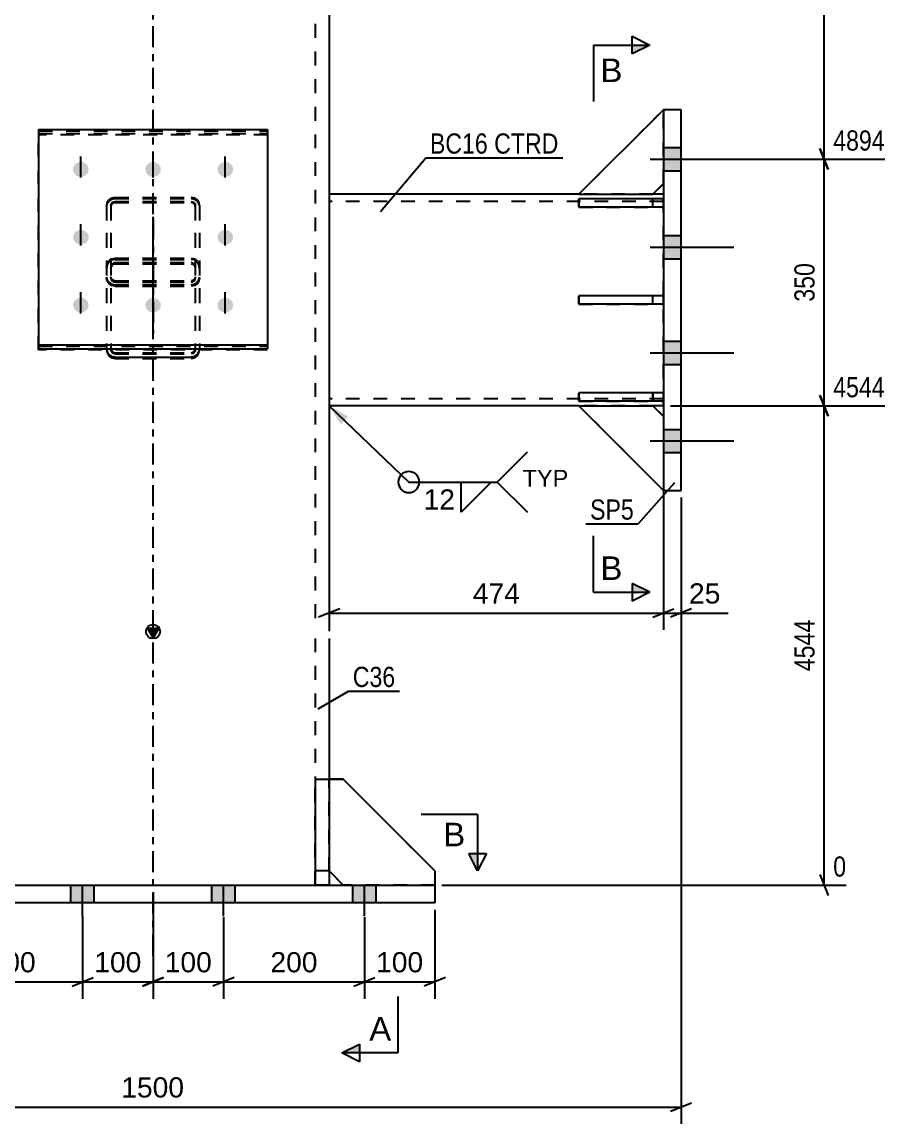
# Model space of a CAD drawing. Header units: millimetres. Extents: x -131 to 463, y -181 to 239.
# Drawn here: x -18.6 to 104.5, y -33.9 to 122.4 of the extents above; entities that cross this region are included whole.
import ezdxf

# ---------------------------------------------------------------- set-up
doc = ezdxf.new("R2010")
doc.units = ezdxf.units.MM
doc.linetypes.add('DXK_LINE_DOT2', pattern=[3.9198, 1.9599, -1.9599])
doc.linetypes.add('DXK_LINE_DOT3', pattern=[5.9187, 2.979, -0.9799, 0.9799, -0.9799])
doc.styles.add('Arial', font='arial.ttf', dxfattribs={"height": 0.2})
doc.styles.add('Arial Narrow', font='ARIALN.TTF', dxfattribs={"height": 0.2})

# ---------------------------------------------------------------- blocks, each defined once
blk = doc.blocks.new('Part-284869923-2782 - 2651')
at = {"color": 2, "linetype": 'Continuous'}
for p, q in [((72.44, 83.6), (60.44, 83.6)), ((60.44, 82.4), (60.44, 83.6)), ((72.44, 83.6), (72.44, 82.4)), ((72.44, 82.4), (60.44, 82.4))]:
    blk.add_line(p, q, dxfattribs=at)
at = {"color": 7, "linetype": 'DXK_LINE_DOT2'}
blk.add_line((70.94, 82.4), (70.94, 83.6), dxfattribs=at)
blk = doc.blocks.new('Part-284869923-2750 - 2651')
at = {"color": 7, "linetype": 'DXK_LINE_DOT2'}
for p, q in [((23, 0), (23, 15)), ((23, 15), (25, 15)), ((25, 15), (25, 0)), ((25, 2), (23, 2)), ((25, 0), (23, 0))]:
    blk.add_line(p, q, dxfattribs=at)
blk = doc.blocks.new('Part-284869923-2784 - 2651')
at = {"color": 2, "linetype": 'Continuous'}
for p, q in [((72.44, 97.35), (60.44, 97.35)), ((60.44, 96.15), (60.44, 97.35)), ((72.44, 97.35), (72.44, 96.15)), ((72.44, 96.15), (60.44, 96.15))]:
    blk.add_line(p, q, dxfattribs=at)
at = {"color": 7, "linetype": 'DXK_LINE_DOT2'}
blk.add_line((70.94, 96.15), (70.94, 97.35), dxfattribs=at)
blk = doc.blocks.new('Part-284869923-2785 - 2651')
at = {"color": 7, "linetype": 'DXK_LINE_DOT2'}
for p, q in [((72.44, 83.6), (60.44, 83.6)), ((60.44, 83.6), (60.44, 82.4)), ((70.94, 82.4), (70.94, 83.6)), ((72.44, 82.4), (72.44, 83.6)), ((60.44, 82.4), (72.44, 82.4))]:
    blk.add_line(p, q, dxfattribs=at)
blk = doc.blocks.new('Part-284869923-2787 - 2651')
at = {"color": 7, "linetype": 'DXK_LINE_DOT2'}
for p, q in [((72.44, 97.35), (60.44, 97.35)), ((60.44, 97.35), (60.44, 96.15)), ((70.94, 96.15), (70.94, 97.35)), ((72.44, 96.15), (72.44, 97.35)), ((60.44, 96.15), (72.44, 96.15))]:
    blk.add_line(p, q, dxfattribs=at)
blk = doc.blocks.new('Part-284869923-2788 - 2651')
at = {"color": 7, "linetype": 'DXK_LINE_DOT2'}
for p, q in [((60.44, 68), (70.94, 68)), ((72.44, 56), (60.44, 68)), ((70.94, 68), (72.44, 66.5)), ((72.44, 66.5), (72.44, 56))]:
    blk.add_line(p, q, dxfattribs=at)
blk = doc.blocks.new('Bolt-284869923-2666 - 2651')
at = {"linetype": 'Continuous'}
for points in [[(-10.25, 100.48), (-10.48, 100.5), (-10.69, 100.57), (-10.89, 100.68), (-11.06, 100.83), (-11.2, 101.01), (-11.29, 101.21), (-11.34, 101.42), (-11.34, 101.64), (-11.29, 101.86), (-11.2, 102.06), (-11.06, 102.24), (-10.89, 102.39), (-10.69, 102.5), (-10.48, 102.56), (-10.25, 102.59), (-10.02, 102.56), (-9.8, 102.5), (-9.6, 102.39), (-9.43, 102.24), (-9.29, 102.06), (-9.2, 101.86), (-9.15, 101.64), (-9.15, 101.42), (-9.2, 101.21), (-9.29, 101.01), (-9.43, 100.83), (-9.6, 100.68), (-9.8, 100.57), (-10.02, 100.5)], [(0, 100.48), (-0.23, 100.5), (-0.44, 100.57), (-0.64, 100.68), (-0.81, 100.83), (-0.95, 101.01), (-1.04, 101.21), (-1.09, 101.42), (-1.09, 101.64), (-1.04, 101.86), (-0.95, 102.06), (-0.81, 102.24), (-0.64, 102.39), (-0.44, 102.5), (-0.23, 102.56), (0, 102.59), (0.23, 102.56), (0.45, 102.5), (0.65, 102.39), (0.82, 102.24), (0.96, 102.06), (1.05, 101.86), (1.1, 101.64), (1.1, 101.42), (1.05, 101.21), (0.96, 101.01), (0.82, 100.83), (0.65, 100.68), (0.45, 100.57), (0.23, 100.5)], [(10.25, 100.48), (10.02, 100.5), (9.81, 100.57), (9.61, 100.68), (9.44, 100.83), (9.3, 101.01), (9.21, 101.21), (9.16, 101.42), (9.16, 101.64), (9.21, 101.86), (9.3, 102.06), (9.44, 102.24), (9.61, 102.39), (9.81, 102.5), (10.02, 102.56), (10.25, 102.59), (10.48, 102.56), (10.7, 102.5), (10.9, 102.39), (11.07, 102.24), (11.21, 102.06), (11.3, 101.86), (11.35, 101.64), (11.35, 101.42), (11.3, 101.21), (11.21, 101.01), (11.07, 100.83), (10.9, 100.68), (10.7, 100.57), (10.48, 100.5)], [(-10.25, 90.87), (-10.48, 90.89), (-10.69, 90.96), (-10.89, 91.07), (-11.06, 91.21), (-11.2, 91.39), (-11.29, 91.58), (-11.34, 91.79), (-11.34, 92.01), (-11.29, 92.22), (-11.2, 92.42), (-11.06, 92.59), (-10.89, 92.74), (-10.69, 92.85), (-10.48, 92.91), (-10.25, 92.94), (-10.02, 92.91), (-9.8, 92.85), (-9.6, 92.74), (-9.43, 92.59), (-9.29, 92.42), (-9.2, 92.22), (-9.15, 92.01), (-9.15, 91.79), (-9.2, 91.58), (-9.29, 91.39), (-9.43, 91.21), (-9.6, 91.07), (-9.8, 90.96), (-10.02, 90.89)], [(10.25, 90.87), (10.02, 90.89), (9.81, 90.96), (9.61, 91.07), (9.44, 91.21), (9.3, 91.39), (9.21, 91.58), (9.16, 91.79), (9.16, 92.01), (9.21, 92.22), (9.3, 92.42), (9.44, 92.59), (9.61, 92.74), (9.81, 92.85), (10.02, 92.91), (10.25, 92.94), (10.48, 92.91), (10.7, 92.85), (10.9, 92.74), (11.07, 92.59), (11.21, 92.42), (11.3, 92.22), (11.35, 92.01), (11.35, 91.79), (11.3, 91.58), (11.21, 91.39), (11.07, 91.21), (10.9, 91.07), (10.7, 90.96), (10.48, 90.89)], [(-10.25, 81.24), (-10.48, 81.26), (-10.69, 81.33), (-10.89, 81.43), (-11.06, 81.58), (-11.2, 81.75), (-11.29, 81.95), (-11.34, 82.16), (-11.34, 82.38), (-11.29, 82.59), (-11.2, 82.79), (-11.06, 82.96), (-10.89, 83.11), (-10.69, 83.21), (-10.48, 83.28), (-10.25, 83.3), (-10.02, 83.28), (-9.8, 83.21), (-9.6, 83.11), (-9.43, 82.96), (-9.29, 82.79), (-9.2, 82.59), (-9.15, 82.38), (-9.15, 82.16), (-9.2, 81.95), (-9.29, 81.75), (-9.43, 81.58), (-9.6, 81.43), (-9.8, 81.33), (-10.02, 81.26)], [(0, 81.24), (-0.23, 81.26), (-0.44, 81.33), (-0.64, 81.43), (-0.81, 81.58), (-0.95, 81.75), (-1.04, 81.95), (-1.09, 82.16), (-1.09, 82.38), (-1.04, 82.59), (-0.95, 82.79), (-0.81, 82.96), (-0.64, 83.11), (-0.44, 83.21), (-0.23, 83.28), (0, 83.3), (0.23, 83.28), (0.45, 83.21), (0.65, 83.11), (0.82, 82.96), (0.96, 82.79), (1.05, 82.59), (1.1, 82.38), (1.1, 82.16), (1.05, 81.95), (0.96, 81.75), (0.82, 81.58), (0.65, 81.43), (0.45, 81.33), (0.23, 81.26)], [(10.25, 81.24), (10.02, 81.26), (9.81, 81.33), (9.61, 81.43), (9.44, 81.58), (9.3, 81.75), (9.21, 81.95), (9.16, 82.16), (9.16, 82.38), (9.21, 82.59), (9.3, 82.79), (9.44, 82.96), (9.61, 83.11), (9.81, 83.21), (10.02, 83.28), (10.25, 83.3), (10.48, 83.28), (10.7, 83.21), (10.9, 83.11), (11.07, 82.96), (11.21, 82.79), (11.3, 82.59), (11.35, 82.38), (11.35, 82.16), (11.3, 81.95), (11.21, 81.75), (11.07, 81.58), (10.9, 81.43), (10.7, 81.33), (10.48, 81.26)]]:
    blk.add_hatch(color=1, dxfattribs=at).paths.add_polyline_path(points)
at = {"color": 1, "linetype": 'Continuous'}
for p, q in [((-10.25, 100.54), (-10.25, 103.38)), ((0, 100.54), (0, 103.38)), ((10.25, 100.54), (10.25, 103.38)), ((-10.25, 90.91), (-10.25, 93.75)), ((10.25, 90.91), (10.25, 93.75)), ((-10.25, 81.28), (-10.25, 84.12)), ((0, 81.28), (0, 84.12)), ((10.25, 81.28), (10.25, 84.12))]:
    blk.add_line(p, q, dxfattribs=at)
blk = doc.blocks.new('Part-284869923-2667 - 2651')
at = {"color": 2, "linetype": 'Continuous'}
for p, q in [((-16.25, 107.17), (16.25, 107.17)), ((-16.25, 107.17), (-16.25, 76.09)), ((16.25, 107.17), (16.25, 76.09)), ((-16.25, 76.63), (16.25, 76.63)), ((-16.25, 76.09), (16.25, 76.09))]:
    blk.add_line(p, q, dxfattribs=at)
at = {"color": 7, "linetype": 'DXK_LINE_DOT2'}
blk.add_line((-16.25, 106.63), (16.25, 106.63), dxfattribs=at)
blk = doc.blocks.new('Part-284869923-2669 - 2651')
at = {"color": 7, "linetype": 'DXK_LINE_DOT2'}
for p, q in [((72.44, 69.85), (60.44, 69.85)), ((60.44, 69.85), (60.44, 68.65)), ((70.94, 69.85), (70.94, 68.65)), ((72.44, 68.65), (72.44, 69.85)), ((60.44, 68.65), (72.44, 68.65))]:
    blk.add_line(p, q, dxfattribs=at)
blk = doc.blocks.new('Part-284869923-2798 - 2651')
at = {"color": 7, "linetype": 'DXK_LINE_DOT2'}
for p, q in [((-6.51, 96.69), (-6.25, 97.05)), ((-6.25, 97.05), (-5.86, 97.3)), ((-5.86, 97.3), (-5.4, 97.38)), ((-5.4, 97.38), (5.4, 97.38)), ((5.4, 97.38), (5.86, 97.3)), ((5.86, 97.3), (6.25, 97.05)), ((6.25, 97.05), (6.51, 96.69)), ((-6.6, 96.26), (-6.51, 96.69)), ((-6.6, 96.26), (-6.6, 76)), ((-5.95, 96.47), (-6, 96.26)), ((-6, 96.26), (-6, 76)), ((-5.82, 96.65), (-5.95, 96.47)), ((-5.63, 96.78), (-5.82, 96.65)), ((-5.4, 96.82), (-5.63, 96.78)), ((-5.4, 96.82), (5.4, 96.82)), ((5.63, 96.78), (5.4, 96.82)), ((5.83, 96.65), (5.63, 96.78)), ((5.96, 96.47), (5.83, 96.65)), ((6, 96.26), (5.96, 96.47)), ((6, 96.26), (6, 76)), ((6.51, 96.69), (6.6, 96.26)), ((6.6, 96.26), (6.6, 76)), ((-6.51, 87.98), (-6.6, 87.49)), ((-6, 87.49), (-5.95, 87.73)), ((-5.95, 87.73), (-5.82, 87.94)), ((-5.63, 88.72), (-5.86, 88.67)), ((-5.82, 87.94), (-5.63, 88.08)), ((-5.4, 88.77), (-5.63, 88.72)), ((-5.63, 88.08), (-5.4, 88.13)), ((-5.4, 88.77), (5.4, 88.77)), ((-5.4, 88.13), (5.4, 88.13)), ((5.83, 88.68), (5.4, 88.77)), ((5.4, 88.13), (5.63, 88.08)), ((5.63, 88.08), (5.83, 87.94)), ((5.86, 88.67), (5.83, 88.68)), ((5.83, 87.94), (5.96, 87.73)), ((5.96, 87.73), (6, 87.49)), ((6.6, 87.49), (6.51, 87.98)), ((-6.51, 85.68), (-6.6, 86.11)), ((-6, 86.11), (-5.95, 85.89)), ((5.96, 85.89), (6, 86.11)), ((6.6, 86.11), (6.51, 85.68)), ((-6.25, 85.31), (-6.51, 85.68)), ((-5.86, 85.07), (-6.25, 85.31)), ((-5.95, 85.89), (-5.82, 85.71)), ((-5.4, 84.98), (-5.86, 85.07)), ((-5.82, 85.71), (-5.63, 85.59)), ((-5.63, 85.59), (-5.4, 85.54)), ((-5.4, 85.54), (5.4, 85.54)), ((-5.4, 84.98), (5.4, 84.98)), ((5.4, 85.54), (5.63, 85.59)), ((5.86, 85.07), (5.4, 84.98)), ((5.63, 85.59), (5.83, 85.71)), ((5.83, 85.71), (5.96, 85.89)), ((6.25, 85.31), (5.86, 85.07)), ((6.51, 85.68), (6.25, 85.31)), ((-6.6, 76), (-6.51, 75.51)), ((-5.95, 75.75), (-6, 76)), ((-5.82, 75.54), (-5.95, 75.75)), ((-5.63, 75.41), (-5.82, 75.54)), ((-5.4, 75.36), (-5.63, 75.41)), ((-5.4, 75.36), (5.4, 75.36)), ((5.63, 75.41), (5.4, 75.36)), ((5.83, 75.54), (5.63, 75.41)), ((5.96, 75.75), (5.83, 75.54)), ((6, 76), (5.96, 75.75)), ((6.51, 75.51), (6.6, 76)), ((-5.86, 74.82), (-5.4, 74.72)), ((-5.4, 74.72), (5.4, 74.72)), ((5.4, 74.72), (5.86, 74.82))]:
    blk.add_line(p, q, dxfattribs=at)
at = {"color": 7, "linetype": 'DXK_LINE_DOT3'}
blk.add_line((0, 94.6), (0, 78.32), dxfattribs=at)
at = {"color": 7, "linetype": 'DXK_LINE_DOT2'}
for centre, start, end in [((-5.35, 87.54), 114.32, 159.2417), ((5.35, 87.54), 20.7583, 65.68), ((-5.35, 75.95), 200.7583, 245.68), ((5.35, 75.95), 294.32, 339.2417)]:
    blk.add_arc(centre, 1.24, start, end, dxfattribs=at)
blk = doc.blocks.new('Part-284869923-2670 - 2651')
at = {"color": 2, "linetype": 'Continuous'}
for p, q in [((72.44, 69.85), (60.44, 69.85)), ((60.44, 68.65), (60.44, 69.85)), ((72.44, 69.85), (72.44, 68.65)), ((72.44, 68.65), (60.44, 68.65))]:
    blk.add_line(p, q, dxfattribs=at)
at = {"color": 7, "linetype": 'DXK_LINE_DOT2'}
blk.add_line((70.94, 68.65), (70.94, 69.85), dxfattribs=at)
blk = doc.blocks.new('Part-284869923-2671 - 2651')
at = {"color": 7, "linetype": 'DXK_LINE_DOT2'}
for p, q in [((-6.25, 97.23), (-6.51, 96.86)), ((-5.86, 97.47), (-6.25, 97.23)), ((-5.4, 97.56), (-5.86, 97.47)), ((-5.82, 96.83), (-5.63, 96.95)), ((-5.63, 96.95), (-5.4, 96.99)), ((-5.4, 97.56), (5.4, 97.56)), ((-5.4, 96.99), (5.4, 96.99)), ((5.86, 97.47), (5.4, 97.56)), ((5.4, 96.99), (5.63, 96.95)), ((5.63, 96.95), (5.83, 96.83)), ((6.25, 97.23), (5.86, 97.47)), ((6.51, 96.86), (6.25, 97.23)), ((-6.51, 96.86), (-6.6, 96.43)), ((-6.6, 96.43), (-6.6, 76.17)), ((-6, 96.43), (-5.95, 96.65)), ((-6, 96.43), (-6, 76.17)), ((-5.95, 96.65), (-5.82, 96.83)), ((5.83, 96.83), (5.96, 96.65)), ((5.96, 96.65), (6, 96.43)), ((6, 96.43), (6, 76.17)), ((6.6, 96.43), (6.51, 96.86)), ((6.6, 96.43), (6.6, 76.17)), ((-6.6, 87.66), (-6.51, 88.15)), ((-5.95, 87.91), (-6, 87.66)), ((-5.82, 88.11), (-5.95, 87.91)), ((-5.86, 88.84), (-5.4, 88.94)), ((-5.63, 88.25), (-5.82, 88.11)), ((-5.4, 88.3), (-5.63, 88.25)), ((-5.4, 88.94), (5.4, 88.94)), ((-5.4, 88.3), (5.4, 88.3)), ((5.4, 88.94), (5.86, 88.84)), ((5.63, 88.25), (5.4, 88.3)), ((5.83, 88.11), (5.63, 88.25)), ((5.96, 87.91), (5.83, 88.11)), ((6, 87.66), (5.96, 87.91)), ((6.51, 88.15), (6.6, 87.66)), ((-6.6, 86.28), (-6.51, 85.85)), ((-5.95, 86.07), (-6, 86.28)), ((-5.82, 85.88), (-5.95, 86.07)), ((5.96, 86.07), (5.83, 85.88)), ((6, 86.28), (5.96, 86.07)), ((6.51, 85.85), (6.6, 86.28)), ((-6.51, 85.85), (-6.25, 85.48)), ((-6.25, 85.48), (-5.86, 85.24)), ((-5.86, 85.24), (-5.4, 85.15)), ((-5.63, 85.76), (-5.82, 85.88)), ((-5.4, 85.72), (-5.63, 85.76)), ((-5.4, 85.72), (5.4, 85.72)), ((-5.4, 85.15), (5.4, 85.15)), ((5.63, 85.76), (5.4, 85.72)), ((5.4, 85.15), (5.86, 85.24)), ((5.83, 85.88), (5.63, 85.76)), ((5.86, 85.24), (6.25, 85.48)), ((6.25, 85.48), (6.51, 85.85)), ((-6.58, 76.09), (-6.6, 76.17)), ((-6, 76.17), (-5.95, 75.93)), ((-5.95, 75.93), (-5.82, 75.72)), ((-5.82, 75.72), (-5.63, 75.58)), ((-5.63, 75.58), (-5.4, 75.53)), ((-5.4, 75.53), (5.4, 75.53)), ((5.4, 75.53), (5.63, 75.58)), ((5.63, 75.58), (5.83, 75.72)), ((5.83, 75.72), (5.96, 75.93)), ((5.96, 75.93), (6, 76.17)), ((6.6, 76.17), (6.59, 76.09))]:
    blk.add_line(p, q, dxfattribs=at)
at = {"color": 7, "linetype": 'DXK_LINE_DOT3'}
blk.add_line((0, 78.5), (0, 94.78), dxfattribs=at)
at = {"color": 2, "linetype": 'Continuous'}
for p, q in [((-6.51, 75.68), (-6.58, 76.09)), ((6.59, 76.09), (6.51, 75.68)), ((-5.4, 74.89), (-5.86, 74.99)), ((-5.4, 74.89), (5.4, 74.89)), ((5.86, 74.99), (5.4, 74.89))]:
    blk.add_line(p, q, dxfattribs=at)
at = {"color": 7, "linetype": 'DXK_LINE_DOT2'}
for centre, start, end in [((-5.35, 87.71), 114.32, 159.2417), ((5.35, 87.71), 20.7583, 65.68)]:
    blk.add_arc(centre, 1.24, start, end, dxfattribs=at)
at = {"color": 2, "linetype": 'Continuous'}
for centre, start, end in [((-5.35, 76.12), 200.7583, 245.68), ((5.35, 76.12), 294.32, 339.2417)]:
    blk.add_arc(centre, 1.24, start, end, dxfattribs=at)
blk = doc.blocks.new('Part-284869923-2800 - 2651')
at = {"color": 7, "linetype": 'DXK_LINE_DOT2'}
for p, q in [((-16.25, 75.91), (-16.25, 107)), ((-16.25, 107), (16.25, 107)), ((16.25, 106.45), (-16.25, 106.45)), ((16.25, 107), (16.25, 75.91)), ((-16.25, 76.46), (16.25, 76.46)), ((16.25, 75.91), (-16.25, 75.91))]:
    blk.add_line(p, q, dxfattribs=at)
blk = doc.blocks.new('Part-284869923-2805 - 2651')
at = {"color": 2, "linetype": 'Continuous'}
for p, q in [((23, 15), (23, 0)), ((23, 15), (25, 15)), ((25, 15), (25, 0)), ((25, 2), (23, 2)), ((23, 0), (25, 0))]:
    blk.add_line(p, q, dxfattribs=at)
blk = doc.blocks.new('Part-284869923-2751 - 2651')
at = {"color": 7, "linetype": 'DXK_LINE_DOT2'}
for p, q in [((25, 2), (25, 15)), ((25, 15), (27, 15)), ((27, 15), (40, 2)), ((27, 0), (25, 2)), ((40, 2), (40, 0)), ((40, 0), (27, 0))]:
    blk.add_line(p, q, dxfattribs=at)
blk = doc.blocks.new('Part-284869923-2761 - 2651')
at = {"color": 2, "linetype": 'Continuous'}
for p, q in [((60.44, 98), (25, 98)), ((72.44, 98), (70.94, 98)), ((60.44, 68), (25, 68)), ((72.44, 68), (70.94, 68))]:
    blk.add_line(p, q, dxfattribs=at)
at = {"color": 7, "linetype": 'DXK_LINE_DOT2'}
for p, q in [((25, 98), (25, 68)), ((72.44, 97), (25, 97)), ((70.94, 98), (60.44, 98)), ((72.44, 68), (72.44, 98)), ((72.44, 69), (25, 69)), ((70.94, 68), (60.44, 68))]:
    blk.add_line(p, q, dxfattribs=at)
blk = doc.blocks.new('Part-284869923-2766 - 2651')
at = {"color": 2, "linetype": 'Continuous'}
for p, q in [((72.44, 110), (72.44, 56)), ((74.94, 110), (72.44, 110)), ((74.94, 56), (74.94, 110)), ((72.44, 56), (74.94, 56))]:
    blk.add_line(p, q, dxfattribs=at)
blk = doc.blocks.new('Part-284869923-2789 - 2651')
at = {"color": 2, "linetype": 'Continuous'}
for p, q in [((60.44, 68), (70.94, 68)), ((60.44, 68), (72.44, 56)), ((70.94, 68), (72.44, 66.5))]:
    blk.add_line(p, q, dxfattribs=at)
at = {"color": 7, "linetype": 'DXK_LINE_DOT2'}
blk.add_line((72.44, 66.5), (72.44, 56), dxfattribs=at)
blk = doc.blocks.new('Part-284869923-2790 - 2651')
at = {"color": 7, "linetype": 'DXK_LINE_DOT2'}
for p, q in [((72.44, 110), (60.44, 98)), ((72.44, 99.5), (72.44, 110)), ((70.94, 98), (72.44, 99.5)), ((60.44, 98), (70.94, 98))]:
    blk.add_line(p, q, dxfattribs=at)
blk = doc.blocks.new('Part-284869923-2791 - 2651')
at = {"color": 2, "linetype": 'Continuous'}
for p, q in [((72.44, 110), (60.44, 98)), ((70.94, 98), (72.44, 99.5)), ((60.44, 98), (70.94, 98))]:
    blk.add_line(p, q, dxfattribs=at)
at = {"color": 7, "linetype": 'DXK_LINE_DOT2'}
blk.add_line((72.44, 99.5), (72.44, 110), dxfattribs=at)
blk = doc.blocks.new('Part-284869923-2806 - 2651')
at = {"color": 2, "linetype": 'Continuous'}
for p, q in [((27, 15), (25, 15)), ((40, 2), (27, 15)), ((27, 0), (25, 2)), ((40, 2), (40, 0))]:
    blk.add_line(p, q, dxfattribs=at)
at = {"color": 7, "linetype": 'DXK_LINE_DOT2'}
for p, q in [((25, 2), (25, 15)), ((40, 0), (27, 0))]:
    blk.add_line(p, q, dxfattribs=at)
blk = doc.blocks.new('Bolt-284869923-2820 - 2651')
at = {"linetype": 'Continuous'}
for points in [[(-28.35, 0), (-31.65, 0), (-31.65, -2.5), (-28.35, -2.5)], [(-28.35, 0), (-31.65, 0), (-31.65, -2.5), (-28.35, -2.5)], [(-28.35, 0), (-31.65, 0), (-31.65, -2.5), (-28.35, -2.5)], [(-28.35, 0), (-31.65, 0), (-31.65, -2.5), (-28.35, -2.5)], [(-8.35, 0), (-11.65, 0), (-11.65, -2.5), (-8.35, -2.5)], [(-8.35, 0), (-11.65, 0), (-11.65, -2.5), (-8.35, -2.5)], [(11.65, 0), (8.35, 0), (8.35, -2.5), (11.65, -2.5)], [(11.65, 0), (8.35, 0), (8.35, -2.5), (11.65, -2.5)], [(31.65, 0), (28.35, 0), (28.35, -2.5), (31.65, -2.5)], [(31.65, 0), (28.35, 0), (28.35, -2.5), (31.65, -2.5)], [(31.65, 0), (28.35, 0), (28.35, -2.5), (31.65, -2.5)], [(31.65, 0), (28.35, 0), (28.35, -2.5), (31.65, -2.5)]]:
    blk.add_hatch(color=1, dxfattribs=at).paths.add_polyline_path(points)
at = {"color": 1, "linetype": 'Continuous'}
for p, q in [((-31.65, -2.5), (-31.65, 0)), ((-31.65, -2.5), (-31.65, 0)), ((-31.65, -2.5), (-31.65, 0)), ((-31.65, -2.5), (-31.65, 0)), ((-30, -4.4), (-30, 0)), ((-30, -4.4), (-30, 0)), ((-30, -4.4), (-30, 0)), ((-30, -4.4), (-30, 0)), ((-28.35, -2.5), (-28.35, 0)), ((-28.35, -2.5), (-28.35, 0)), ((-28.35, -2.5), (-28.35, 0)), ((-28.35, -2.5), (-28.35, 0)), ((-11.65, -2.5), (-11.65, 0)), ((-11.65, -2.5), (-11.65, 0)), ((-10, -4.4), (-10, 0)), ((-10, -4.4), (-10, 0)), ((-8.35, -2.5), (-8.35, 0)), ((-8.35, -2.5), (-8.35, 0)), ((8.35, -2.5), (8.35, 0)), ((8.35, -2.5), (8.35, 0)), ((10, -4.4), (10, 0)), ((10, -4.4), (10, 0)), ((11.65, -2.5), (11.65, 0)), ((11.65, -2.5), (11.65, 0)), ((28.35, -2.5), (28.35, 0)), ((28.35, -2.5), (28.35, 0)), ((28.35, -2.5), (28.35, 0)), ((28.35, -2.5), (28.35, 0)), ((30, -4.4), (30, 0)), ((30, -4.4), (30, 0)), ((30, -4.4), (30, 0)), ((30, -4.4), (30, 0)), ((31.65, -2.5), (31.65, 0)), ((31.65, -2.5), (31.65, 0)), ((31.65, -2.5), (31.65, 0)), ((31.65, -2.5), (31.65, 0))]:
    blk.add_line(p, q, dxfattribs=at)
blk = doc.blocks.new('Bolt-284869923-2821 - 2651')
at = {"color": 1, "linetype": 'DXK_LINE_DOT2'}
for p, q in [((-10.25, 100.37), (-10.25, 103.21)), ((0, 100.37), (0, 103.21)), ((10.25, 100.37), (10.25, 103.21)), ((-10.25, 90.74), (-10.25, 93.58)), ((10.25, 90.74), (10.25, 93.58)), ((-10.25, 81.1), (-10.25, 83.94)), ((0, 81.1), (0, 83.94)), ((10.25, 81.1), (10.25, 83.94))]:
    blk.add_line(p, q, dxfattribs=at)
blk = doc.blocks.new('Part-284869923-2830 - 2651')
at = {"color": 2, "linetype": 'Continuous'}
for p, q in [((-40, -2.5), (-40, 0)), ((-40, 0), (40, 0)), ((40, 0), (40, -2.5)), ((40, -2.5), (-40, -2.5))]:
    blk.add_line(p, q, dxfattribs=at)
blk = doc.blocks.new('Part-284869923-2835 - 2651')
at = {"linetype": 'Continuous'}
blk.add_hatch(color=2, dxfattribs=at).paths.add_polyline_path([(0, 35.06), (-0.8, 36.46), (0.8, 36.46)])
at = {"color": 7, "linetype": 'DXK_LINE_DOT3'}
for p, q in [((0, 36), (0, 130)), ((0, -10), (0, 35))]:
    blk.add_line(p, q, dxfattribs=at)
at = {"color": 7, "linetype": 'DXK_LINE_DOT2'}
for p, q in [((23, 130), (23, 36)), ((23, 35), (23, 0)), ((25, 15), (25, 0)), ((-25, 0), (25, 0))]:
    blk.add_line(p, q, dxfattribs=at)
at = {"color": 2, "linetype": 'Continuous'}
for p, q in [((25, 130), (25, 36)), ((0, 35.06), (-0.8, 36.46)), ((-0.8, 36.46), (0.8, 36.46)), ((0.8, 36.46), (0, 35.06)), ((25, 35), (25, 15))]:
    blk.add_line(p, q, dxfattribs=at)
blk.add_circle((0, 35.96), 1, dxfattribs=at)
blk = doc.blocks.new('Bolt-284869923-2836 - 2651')
at = {"linetype": 'Continuous'}
for points in [[(72.44, 104.65), (72.44, 101.35), (74.94, 101.35), (74.94, 104.65)], [(72.44, 104.65), (72.44, 101.35), (74.94, 101.35), (74.94, 104.65)], [(72.44, 104.65), (72.44, 101.35), (74.94, 101.35), (74.94, 104.65)], [(72.44, 92.15), (72.44, 88.85), (74.94, 88.85), (74.94, 92.15)], [(72.44, 92.15), (72.44, 88.85), (74.94, 88.85), (74.94, 92.15)], [(72.44, 77.15), (72.44, 73.85), (74.94, 73.85), (74.94, 77.15)], [(72.44, 77.15), (72.44, 73.85), (74.94, 73.85), (74.94, 77.15)], [(72.44, 64.65), (72.44, 61.35), (74.94, 61.35), (74.94, 64.65)], [(72.44, 64.65), (72.44, 61.35), (74.94, 61.35), (74.94, 64.65)], [(72.44, 64.65), (72.44, 61.35), (74.94, 61.35), (74.94, 64.65)]]:
    blk.add_hatch(color=1, dxfattribs=at).paths.add_polyline_path(points)
at = {"color": 1, "linetype": 'Continuous'}
for p, q in [((72.44, 104.65), (74.94, 104.65)), ((72.44, 104.65), (74.94, 104.65)), ((72.44, 104.65), (74.94, 104.65)), ((70.54, 103), (82.44, 103)), ((70.54, 103), (82.44, 103)), ((70.54, 103), (82.44, 103)), ((72.44, 101.35), (74.94, 101.35)), ((72.44, 101.35), (74.94, 101.35)), ((72.44, 101.35), (74.94, 101.35)), ((72.44, 92.15), (74.94, 92.15)), ((72.44, 92.15), (74.94, 92.15)), ((70.54, 90.5), (82.44, 90.5)), ((70.54, 90.5), (82.44, 90.5)), ((72.44, 88.85), (74.94, 88.85)), ((72.44, 88.85), (74.94, 88.85)), ((72.44, 77.15), (74.94, 77.15)), ((72.44, 77.15), (74.94, 77.15)), ((70.54, 75.5), (82.44, 75.5)), ((70.54, 75.5), (82.44, 75.5)), ((72.44, 73.85), (74.94, 73.85)), ((72.44, 73.85), (74.94, 73.85)), ((72.44, 64.65), (74.94, 64.65)), ((72.44, 64.65), (74.94, 64.65)), ((72.44, 64.65), (74.94, 64.65)), ((70.54, 63), (82.44, 63)), ((70.54, 63), (82.44, 63)), ((70.54, 63), (82.44, 63)), ((72.44, 61.35), (74.94, 61.35)), ((72.44, 61.35), (74.94, 61.35)), ((72.44, 61.35), (74.94, 61.35))]:
    blk.add_line(p, q, dxfattribs=at)
blk = doc.blocks.new('StraightDimension-284869923-2880 - 2651')
at = {"color": 7, "linetype": 'Continuous'}
for p, q in [((95.84, 66.5), (94.64, 69.5)), ((73.44, 68), (103.85, 68)), ((95.24, 0), (95.24, 68)), ((94.64, 1.5), (95.84, -1.5)), ((41, 0), (98.37, 0))]:
    blk.add_line(p, q, dxfattribs=at)
at = {"color": 0, "linetype": 'Continuous'}
for points in [[(104.45, 68.6), (104.45, 72.8), (95.94, 72.8), (95.94, 68.6)], [(98.97, 0.6), (98.97, 4.8), (95.94, 4.8), (95.94, 0.6)]]:
    blk.add_wipeout(points, dxfattribs=at)
at = {"color": 0}
blk.add_wipeout([(94.49, 38.26), (90.29, 38.26), (90.29, 29.74), (94.49, 29.74)], dxfattribs=at)
at = {"color": 3, "linetype": 'Continuous', "style": 'Arial Narrow'}
for s, height, p in [('4544', 2.863, (96.54, 69.2)), ('0', 2.86, (96.54, 1.2))]:
    blk.add_text(s, height=height, dxfattribs=at).set_placement(p)
at = {"color": 3, "style": 'Arial Narrow'}
blk.add_text('4544', height=2.863, rotation=90.0002, dxfattribs=at).set_placement((93.89, 30.34))
blk = doc.blocks.new('StraightDimension-284869923-6095 - 2651')
at = {"color": 7, "linetype": 'Continuous'}
for p, q in [((72.44, 67), (72.44, 36.19)), ((74.94, 55), (74.94, 36.19)), ((70.94, 37.99), (73.94, 39.19)), ((76.44, 39.19), (73.44, 37.99)), ((72.44, 38.59), (74.94, 38.59))]:
    blk.add_line(p, q, dxfattribs=at)
at = {"color": 0}
blk.add_wipeout([(81.11, 39.34), (81.11, 43.54), (75.47, 43.54), (75.47, 39.34)], dxfattribs=at)
at = {"color": 7, "linetype": 'Continuous'}
blk.add_line((74.94, 38.59), (81.64, 38.59), dxfattribs=at)
blk.add_line((74.94, 38.59), (81.64, 38.59), dxfattribs=at)
at = {"color": 3, "style": 'Arial'}
blk.add_text('25', height=2.865, dxfattribs=at).set_placement((76.07, 39.94))
blk = doc.blocks.new('StraightDimension-284869923-2871 - 2651')
at = {"color": 7, "linetype": 'Continuous'}
for p, q in [((95.84, 101.5), (94.64, 104.5)), ((79.99, 103), (103.85, 103)), ((95.24, 68), (95.24, 103)), ((94.64, 69.5), (95.84, 66.5)), ((73.44, 68), (103.85, 68))]:
    blk.add_line(p, q, dxfattribs=at)
at = {"color": 0, "linetype": 'Continuous'}
blk.add_wipeout([(104.45, 103.6), (104.45, 107.8), (95.94, 107.8), (95.94, 103.6)], dxfattribs=at)
at = {"color": 0}
blk.add_wipeout([(94.49, 88.84), (90.29, 88.84), (90.29, 82.16), (94.49, 82.16)], dxfattribs=at)
at = {"color": 3, "linetype": 'Continuous', "style": 'Arial Narrow'}
blk.add_text('4894', height=2.863, dxfattribs=at).set_placement((96.54, 104.2))
at = {"color": 3, "style": 'Arial Narrow'}
blk.add_text('350', height=2.863, rotation=90.0002, dxfattribs=at).set_placement((93.89, 82.76))
blk = doc.blocks.new('StraightDimension-284869923-2897 - 2651')
at = {"color": 7, "linetype": 'Continuous'}
for p, q in [((95.84, 172.01), (94.64, 175.01)), ((79.99, 173.51), (103.85, 173.51)), ((95.24, 103), (95.24, 173.51)), ((94.64, 104.5), (95.84, 101.5)), ((79.99, 103), (103.85, 103))]:
    blk.add_line(p, q, dxfattribs=at)
at = {"color": 0, "linetype": 'Continuous'}
blk.add_wipeout([(104.45, 174.11), (104.45, 178.31), (95.94, 178.31), (95.94, 174.11)], dxfattribs=at)
at = {"color": 0}
blk.add_wipeout([(94.49, 142.51), (90.29, 142.51), (90.29, 134), (94.49, 134)], dxfattribs=at)
at = {"color": 3, "linetype": 'Continuous', "style": 'Arial Narrow'}
blk.add_text('7959', height=2.863, dxfattribs=at).set_placement((96.54, 174.71))
at = {"color": 3, "style": 'Arial Narrow'}
blk.add_text('3065', height=2.863, rotation=90.0002, dxfattribs=at).set_placement((93.89, 134.6))
blk = doc.blocks.new('StraightDimension-284869923-2948 - 2651')
at = {"color": 7, "linetype": 'Continuous'}
for p, q in [((30, -4.57), (30, -16.13)), ((40, -3.5), (40, -16.13)), ((28.5, -14.33), (31.5, -13.13)), ((30, -13.73), (40, -13.73)), ((41.5, -13.13), (38.5, -14.33))]:
    blk.add_line(p, q, dxfattribs=at)
at = {"color": 0}
blk.add_wipeout([(38.94, -12.98), (38.94, -8.78), (31.06, -8.78), (31.06, -12.98)], dxfattribs=at)
at = {"color": 3, "style": 'Arial'}
blk.add_text('100', height=2.865, dxfattribs=at).set_placement((31.66, -12.38))
blk = doc.blocks.new('StraightDimension-284869923-2958 - 2651')
at = {"color": 7, "linetype": 'Continuous'}
for p, q in [((10, -4.57), (10, -16.13)), ((30, -4.57), (30, -16.13)), ((11.5, -13.13), (8.5, -14.33)), ((10, -13.73), (30, -13.73)), ((28.5, -14.33), (31.5, -13.13))]:
    blk.add_line(p, q, dxfattribs=at)
at = {"color": 0}
blk.add_wipeout([(23.94, -12.98), (23.94, -8.78), (16.06, -8.78), (16.06, -12.98)], dxfattribs=at)
at = {"color": 3, "style": 'Arial'}
blk.add_text('200', height=2.865, dxfattribs=at).set_placement((16.66, -12.38))
blk = doc.blocks.new('StraightDimension-284869923-2965 - 2651')
at = {"color": 7, "linetype": 'Continuous'}
for p, q in [((0, -1), (0, -16.13)), ((10, -4.57), (10, -16.13)), ((-1.5, -14.33), (1.5, -13.13)), ((0, -13.73), (10, -13.73)), ((11.5, -13.13), (8.5, -14.33))]:
    blk.add_line(p, q, dxfattribs=at)
at = {"color": 0}
blk.add_wipeout([(8.94, -12.98), (8.94, -8.78), (1.06, -8.78), (1.06, -12.98)], dxfattribs=at)
at = {"color": 3, "style": 'Arial'}
blk.add_text('100', height=2.865, dxfattribs=at).set_placement((1.66, -12.38))
blk = doc.blocks.new('StraightDimension-284869923-2974 - 2651')
at = {"color": 7, "linetype": 'Continuous'}
for p, q in [((0, -1), (0, -16.13)), ((-10, -4.46), (-10, -16.13)), ((-11.5, -14.33), (-8.5, -13.13)), ((-10, -13.73), (0, -13.73)), ((1.5, -13.13), (-1.5, -14.33))]:
    blk.add_line(p, q, dxfattribs=at)
at = {"color": 0}
blk.add_wipeout([(-1.06, -12.98), (-1.06, -8.78), (-8.94, -8.78), (-8.94, -12.98)], dxfattribs=at)
at = {"color": 3, "style": 'Arial'}
blk.add_text('100', height=2.865, dxfattribs=at).set_placement((-8.34, -12.38))
blk = doc.blocks.new('StraightDimension-284869923-2983 - 2651')
at = {"color": 7, "linetype": 'Continuous'}
for p, q in [((-30, -2.25), (-30, -16.13)), ((-10, -4.46), (-10, -16.13)), ((-28.5, -13.13), (-31.5, -14.33)), ((-30, -13.73), (-10, -13.73)), ((-11.5, -14.33), (-8.5, -13.13))]:
    blk.add_line(p, q, dxfattribs=at)
at = {"color": 0}
blk.add_wipeout([(-16.06, -12.98), (-16.06, -8.78), (-23.94, -8.78), (-23.94, -12.98)], dxfattribs=at)
at = {"color": 3, "style": 'Arial'}
blk.add_text('200', height=2.865, dxfattribs=at).set_placement((-23.34, -12.38))
blk = doc.blocks.new('StraightDimension-284869923-3004 - 2651')
at = {"color": 7, "linetype": 'Continuous'}
for p, q in [((-75.06, 55), (-75.06, -33.89)), ((74.94, 55), (74.94, -33.89)), ((-73.56, -30.89), (-76.56, -32.09)), ((73.44, -32.09), (76.44, -30.89)), ((-75.06, -31.49), (74.94, -31.49))]:
    blk.add_line(p, q, dxfattribs=at)
at = {"color": 0}
blk.add_wipeout([(4.99, -30.74), (4.99, -26.54), (-5.11, -26.54), (-5.11, -30.74)], dxfattribs=at)
at = {"color": 3, "style": 'Arial'}
blk.add_text('1500', height=2.865, dxfattribs=at).set_placement((-4.51, -30.14))
blk = doc.blocks.new('StraightDimension-284869923-6096 - 2651')
at = {"color": 7, "linetype": 'Continuous'}
for p, q in [((25, 67), (25, 36.19)), ((72.44, 67), (72.44, 36.19)), ((26.5, 39.19), (23.5, 37.99)), ((70.94, 37.99), (73.94, 39.19)), ((25, 38.59), (72.44, 38.59))]:
    blk.add_line(p, q, dxfattribs=at)
at = {"color": 0}
blk.add_wipeout([(52.66, 39.34), (52.66, 43.54), (44.79, 43.54), (44.79, 39.34)], dxfattribs=at)
at = {"color": 3, "style": 'Arial'}
blk.add_text('474', height=2.865, dxfattribs=at).set_placement((45.39, 39.94))
blk = doc.blocks.new('Mark-284869923-2757 - 2651')
at = {"color": 0}
for points in [[(47.52, 103.77), (47.52, 106.77), (39.3, 106.77), (39.3, 103.77)], [(57.55, 103.77), (57.55, 106.77), (48.42, 106.77), (48.42, 103.77)]]:
    blk.add_wipeout(points, dxfattribs=at)
for points in [[(47.52, 103.77), (47.52, 106.77), (39.3, 106.77), (39.3, 103.77)], [(57.55, 103.77), (57.55, 106.77), (48.42, 106.77), (48.42, 103.77)]]:
    blk.add_wipeout(points, dxfattribs=at)
at = {"color": 30, "linetype": 'Continuous'}
for p, q in [((32.27, 95.56), (38.7, 103.17)), ((38.7, 103.17), (58.15, 103.17))]:
    blk.add_line(p, q, dxfattribs=at)
at = {"color": 3, "style": 'Arial Narrow'}
for s, p in [('BC16', (39.3, 103.77)), ('CTRD', (48.42, 103.77))]:
    blk.add_text(s, height=2.863, dxfattribs=at).set_placement(p)
blk = doc.blocks.new('Mark-284869923-2762 - 2651')
at = {"color": 0}
blk.add_wipeout([(68.24, 51.84), (68.24, 54.84), (62.03, 54.84), (62.03, 51.84)], dxfattribs=at)
blk.add_wipeout([(68.24, 51.84), (68.24, 54.84), (62.03, 54.84), (62.03, 51.84)], dxfattribs=at)
at = {"color": 30, "linetype": 'Continuous'}
for p in [(74.01, 57.05), (61.43, 51.24)]:
    blk.add_line(p, (68.84, 51.24), dxfattribs=at)
at = {"color": 3, "style": 'Arial Narrow'}
blk.add_text('SP5', height=2.863, dxfattribs=at).set_placement((62.03, 51.84))
blk = doc.blocks.new('Mark-284869923-2831 - 2651')
at = {"color": 0}
blk.add_wipeout([(34.37, 28.1), (34.37, 31.1), (28.35, 31.1), (28.35, 28.1)], dxfattribs=at)
blk.add_wipeout([(34.37, 28.1), (34.37, 31.1), (28.35, 31.1), (28.35, 28.1)], dxfattribs=at)
at = {"color": 30, "linetype": 'Continuous'}
for p, q in [((23.42, 25), (27.75, 27.5)), ((27.75, 27.5), (34.97, 27.5))]:
    blk.add_line(p, q, dxfattribs=at)
at = {"color": 3, "style": 'Arial Narrow'}
blk.add_text('C36', height=2.863, dxfattribs=at).set_placement((28.35, 28.1))
blk = doc.blocks.new('WeldMark-284869923-3210 - 2651')
at = {"linetype": 'Continuous'}
blk.add_hatch(color=30, dxfattribs=at).paths.add_polyline_path([(26.65, 65.38), (25, 68), (27.69, 66.47)])
at = {"color": 30, "linetype": 'Continuous'}
blk.add_line((25, 68), (36.3, 57.17), dxfattribs=at)
at = {"color": 3, "linetype": 'Continuous'}
for q in [(53.14, 61.46), (53.14, 52.89)]:
    blk.add_line((48.85, 57.17), q, dxfattribs=at)
blk.add_arc((36.3, 57.17), 1.5, 90, 270, dxfattribs=at)
at = {"color": 0}
blk.add_wipeout([(43.05, 53.07), (43.05, 56.47), (38.2, 56.47), (38.2, 53.07)], dxfattribs=at)
at = {"color": 30, "linetype": 'Continuous'}
blk.add_line((36.3, 57.17), (48.85, 57.17), dxfattribs=at)
at = {"color": 3, "linetype": 'Continuous'}
for p, q in [((43.71, 57.17), (47.99, 57.17)), ((47.99, 57.17), (43.71, 52.89)), ((43.71, 52.89), (43.71, 57.17))]:
    blk.add_line(p, q, dxfattribs=at)
blk.add_arc((36.3, 57.17), 1.5, 270, 90, dxfattribs=at)
at = {"color": 3, "style": 'Arial'}
blk.add_text('12', height=2.865, dxfattribs=at).set_placement((38.4, 53.27))
at = {"color": 0, "linetype": 'Continuous'}
blk.add_wipeout([(58.93, 56.52), (58.93, 59.02), (52.45, 59.02), (52.45, 56.52)], dxfattribs=at)
blk.add_wipeout([(58.93, 56.52), (58.93, 59.02), (52.45, 59.02), (52.45, 56.52)], dxfattribs=at)
at = {"color": 3, "linetype": 'Continuous', "style": 'Arial'}
blk.add_text('TYP', height=2.388, dxfattribs=at).set_placement((52.45, 56.52))
blk = doc.blocks.new('SectionMark-284869923-3190 - 2651')
at = {"linetype": 'Continuous'}
for points in [[(-62.36, 4.5), (-61.11, 4.5), (-62.36, 2)], [(44.81, 4.5), (46.06, 4.5), (46.06, 2)]]:
    blk.add_hatch(color=6, dxfattribs=at).paths.add_polyline_path(points)
at = {"color": 6, "linetype": 'Continuous'}
for p, q in [((-62.36, 10), (-54.36, 10)), ((-62.36, 10), (-62.36, 2)), ((46.06, 10), (38.06, 10)), ((46.06, 10), (46.06, 2)), ((-62.36, 2), (-63.61, 4.5)), ((-61.11, 4.5), (-63.61, 4.5)), ((-62.36, 2), (-61.11, 4.5)), ((44.81, 4.5), (47.31, 4.5)), ((46.06, 2), (44.81, 4.5)), ((47.31, 4.5), (46.06, 2))]:
    blk.add_line(p, q, dxfattribs=at)
at = {"color": 0, "linetype": 'Continuous'}
for points in [[(-57.5, 5.5), (-57.5, 9), (-60.61, 9), (-60.61, 5.5)], [(44.31, 5.5), (44.31, 9), (41.2, 9), (41.2, 5.5)]]:
    blk.add_wipeout(points, dxfattribs=at)
at = {"color": 3, "linetype": 'Continuous', "style": 'Arial'}
for p in [(-60.61, 5.5), (41.2, 5.5)]:
    blk.add_text('B', height=3.34, dxfattribs=at).set_placement(p)
blk = doc.blocks.new('SectionMark-284869923-3194 - 2651')
at = {"linetype": 'Continuous'}
for points in [[(68, 117.92), (68, 119.17), (70.5, 119.17)], [(68, 41.54), (68, 42.79), (70.5, 41.54)]]:
    blk.add_hatch(color=6, dxfattribs=at).paths.add_polyline_path(points)
at = {"color": 6, "linetype": 'Continuous'}
for p, q in [((68, 117.92), (68, 120.42)), ((68, 120.42), (70.5, 119.17)), ((62.5, 119.17), (62.5, 111.17)), ((62.5, 119.17), (70.5, 119.17)), ((70.5, 119.17), (68, 117.92)), ((62.5, 41.54), (62.5, 49.54)), ((70.5, 41.54), (68, 42.79)), ((68, 42.79), (68, 40.29)), ((62.5, 41.54), (70.5, 41.54)), ((70.5, 41.54), (68, 40.29))]:
    blk.add_line(p, q, dxfattribs=at)
at = {"color": 0, "linetype": 'Continuous'}
for points in [[(66.61, 113.92), (66.61, 117.42), (63.5, 117.42), (63.5, 113.92)], [(66.61, 43.29), (66.61, 46.79), (63.5, 46.79), (63.5, 43.29)]]:
    blk.add_wipeout(points, dxfattribs=at)
at = {"color": 3, "linetype": 'Continuous', "style": 'Arial'}
for p in [(63.5, 113.92), (63.5, 43.29)]:
    blk.add_text('B', height=3.34, dxfattribs=at).set_placement(p)
blk = doc.blocks.new('SectionMark-284869923-3196 - 2651')
at = {"linetype": 'Continuous'}
blk.add_hatch(color=6, dxfattribs=at).paths.add_polyline_path([(29.3, -22.56), (29.3, -23.81), (26.8, -23.81)])
at = {"color": 6, "linetype": 'Continuous'}
for p, q in [((34.8, -23.81), (34.8, -15.81)), ((26.8, -23.81), (29.3, -22.56)), ((29.3, -22.56), (29.3, -25.06)), ((34.8, -23.81), (26.8, -23.81)), ((29.3, -25.06), (26.8, -23.81))]:
    blk.add_line(p, q, dxfattribs=at)
at = {"color": 0, "linetype": 'Continuous'}
blk.add_wipeout([(33.8, -22.06), (33.8, -18.56), (30.69, -18.56), (30.69, -22.06)], dxfattribs=at)
at = {"color": 3, "linetype": 'Continuous', "style": 'Arial'}
blk.add_text('A', height=3.34, rotation=-0.0115, dxfattribs=at).set_placement((30.69, -22.06))

msp = doc.modelspace()

# ---------------------------------------------------------------- block references
for name in ['Part-284869923-2835 - 2651', 'Part-284869923-2790 - 2651', 'Part-284869923-2791 - 2651', 'Part-284869923-2766 - 2651', 'Part-284869923-2667 - 2651', 'Part-284869923-2800 - 2651', 'Bolt-284869923-2666 - 2651', 'Bolt-284869923-2821 - 2651', 'Bolt-284869923-2836 - 2651', 'Part-284869923-2671 - 2651', 'Part-284869923-2798 - 2651', 'Part-284869923-2761 - 2651', 'Part-284869923-2784 - 2651', 'Part-284869923-2787 - 2651', 'Part-284869923-2782 - 2651', 'Part-284869923-2785 - 2651', 'Part-284869923-2669 - 2651', 'Part-284869923-2670 - 2651', 'Part-284869923-2788 - 2651', 'Part-284869923-2789 - 2651', 'Part-284869923-2750 - 2651', 'Part-284869923-2805 - 2651', 'Part-284869923-2751 - 2651', 'Part-284869923-2806 - 2651', 'Part-284869923-2830 - 2651', 'Bolt-284869923-2820 - 2651']:
    msp.add_blockref(name, (0, 0))

# ---------------------------------------------------------------- next in the draw order: block references
for name in ['Mark-284869923-2757 - 2651', 'StraightDimension-284869923-2880 - 2651', 'StraightDimension-284869923-2948 - 2651']:
    msp.add_blockref(name, (0, 0))

# ---------------------------------------------------------------- next in the draw order: block references
for name in ['StraightDimension-284869923-6095 - 2651', 'StraightDimension-284869923-2958 - 2651']:
    msp.add_blockref(name, (0, 0))

# ---------------------------------------------------------------- next in the draw order: block references
for name in ['StraightDimension-284869923-2871 - 2651', 'StraightDimension-284869923-2965 - 2651']:
    msp.add_blockref(name, (0, 0))

# ---------------------------------------------------------------- next in the draw order: block references
for name in ['StraightDimension-284869923-2897 - 2651', 'StraightDimension-284869923-2974 - 2651']:
    msp.add_blockref(name, (0, 0))

# ---------------------------------------------------------------- next in the draw order: block references
msp.add_blockref('StraightDimension-284869923-2983 - 2651', (0, 0))

# ---------------------------------------------------------------- next in the draw order: block references
msp.add_blockref('StraightDimension-284869923-3004 - 2651', (0, 0))

# ---------------------------------------------------------------- next in the draw order: block references
for name in ['StraightDimension-284869923-6096 - 2651', 'Mark-284869923-2831 - 2651', 'SectionMark-284869923-3190 - 2651']:
    msp.add_blockref(name, (0, 0))

# ---------------------------------------------------------------- next in the draw order: block references
for name in ['WeldMark-284869923-3210 - 2651', 'Mark-284869923-2762 - 2651']:
    msp.add_blockref(name, (0, 0))

# ---------------------------------------------------------------- next in the draw order: block references
for name in ['SectionMark-284869923-3196 - 2651', 'SectionMark-284869923-3194 - 2651']:
    msp.add_blockref(name, (0, 0))

doc.saveas('drawing.dxf')
